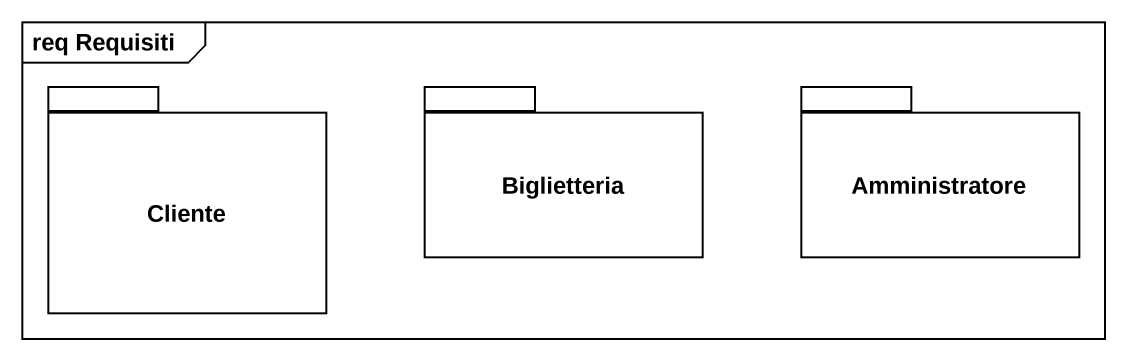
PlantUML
@startuml
mainframe req Requisiti
package Cliente {
}
package Biglietteria {
}
package Amministratore {
}
@enduml
